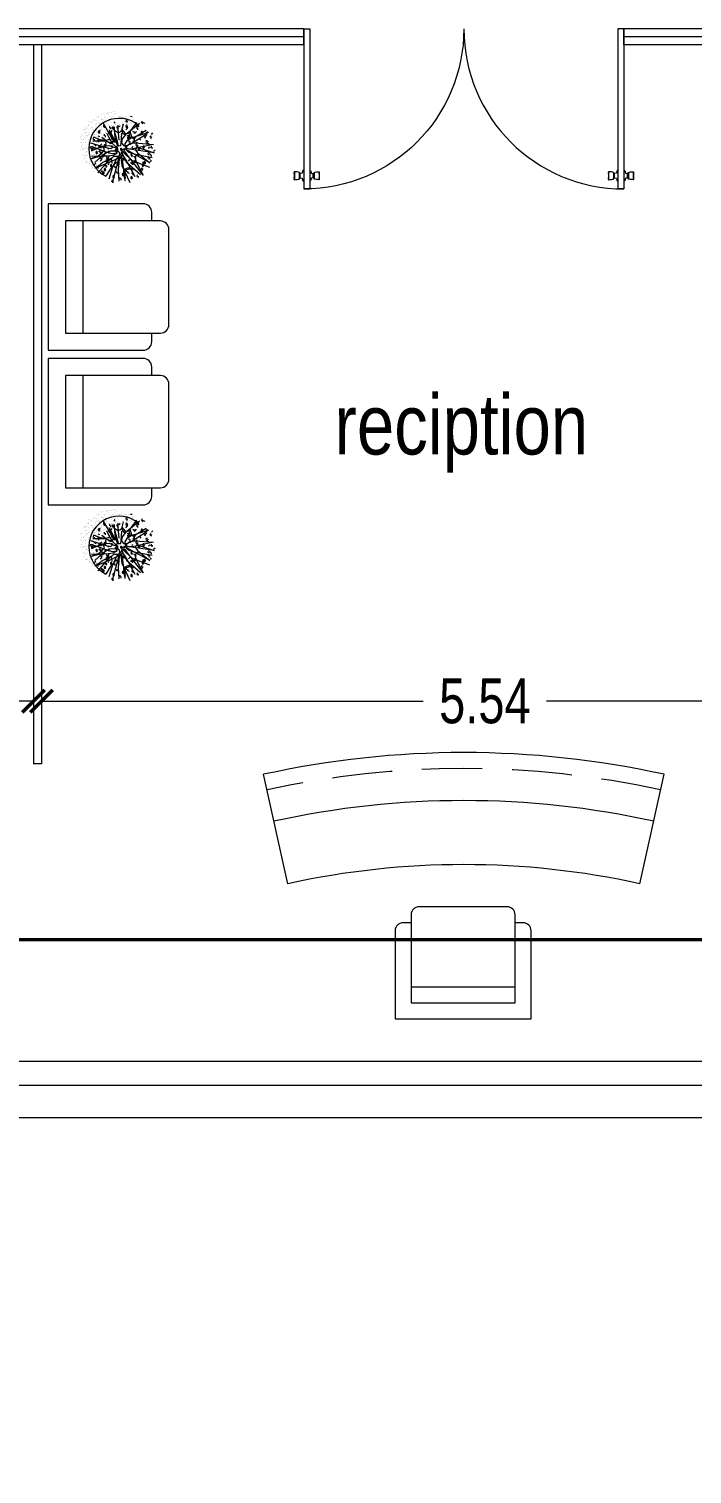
# Model space of a CAD drawing. Header units: millimetres. Extents: x -401 to 2889, y -234 to 146.
# Drawn here: x -65.51 to -61.37, y -25.44 to -16.41 of the extents above; entities that cross this region are included whole.
import ezdxf

# ---------------------------------------------------------------- set-up
doc = ezdxf.new("R2010")
doc.units = ezdxf.units.MM
doc.header["$LTSCALE"] = 3
doc.header["$MEASUREMENT"] = 0
for name, pattern in [('CENTER', [50.8, 31.75, -6.35, 6.35, -6.35]), ('CONTINU', [0]), ('HIDDEN2', [0.1875, 0.125, -0.0625])]:
    doc.linetypes.add(name, pattern=pattern)
doc.layers.get('0').update_dxf_attribs({"color": 3, "lineweight": 9})
for name, color, linetype, lineweight in [('DIM-IN', 1, 'Continuous', 0), ('Drw - Arch - brick (0.20)', 7, 'CONTINU', 20), ('Drw - Arch - Door (0.05)', 141, 'CONTINU', 5), ('Drw - Arch - Furniture (0.05)', 31, 'Continuous', 5), ('Drw - Arch - Window (0.05)', 4, 'CONTINU', 5), ('HATCH', 253, 'Continuous', 0), ('HIDDEN', 6, 'HIDDEN2', 13), ('text', 7, 'Continuous', 0)]:
    doc.layers.add(name, color=color, linetype=linetype, lineweight=lineweight)
doc.layers.add('SCHEMATIC', color=7, linetype='Continuous')
doc.styles.add('drwazah arabic', font='ARIALUNI.TTF', dxfattribs={"width": 0.75})
doc.styles.get("Standard").update_dxf_attribs({"font": 'simplex.shx', "width": 0.8})
doc.dimstyles.new('Arch A-D 1-200m', dxfattribs={"dimscale": 2, "dimtxt": 0.14, "dimasz": 0.07, "dimexe": 0, "dimexo": 0, "dimgap": 0.05, "dimtad": 0, "dimzin": 1, "dimdsep": 46, "dimtxsty": 'drwazah arabic', "dimblk": 'ARCHTICK', "dimcen": 0, "dimse1": 1, "dimse2": 1, "dimclrd": 9, "dimclre": 9, "dimclrt": 6, "dimaunit": 2, "dimazin": 0, "dimtfac": 1, "dimtmove": 0, "dimatfit": 0, "dimldrblk": 'ARCHTICK', "dimfxl": 0.18, "dimtolj": 1, "dimtzin": 0, "dimlwd": 9, "dimlwe": 9, "dimarcsym": 2})

# ---------------------------------------------------------------- blocks, each defined once
blk = doc.blocks.new('1 M')
at = {"layer": 'Drw - Arch - Door (0.05)'}
for p, q in [((-4544.4344, 1057.9703), (-4544.4339, 1057.9712)), ((-4544.4344, 1057.9703), (-4544.4344, 1057.9695)), ((-4544.4344, 1057.9692), (-4544.4344, 1057.9695)), ((-4544.4344, 1057.9685), (-4544.4344, 1057.9692)), ((-4544.4344, 1057.9685), (-4544.4344, 1057.9672)), ((-4544.4344, 1057.9672), (-4544.4344, 1057.9662)), ((-4544.4344, 1057.9635), (-4544.4344, 1057.9662)), ((-4544.4339, 1057.9712), (-4544.4331, 1057.9718)), ((-4544.4339, 1057.9229), (-4544.4339, 1057.9712)), ((-4544.4331, 1057.9718), (-4544.432, 1057.972)), ((-4544.4331, 1057.9222), (-4544.4331, 1057.9718)), ((-4544.432, 1057.972), (-4544.4241, 1057.9715)), ((-4544.4241, 1057.9715), (-4544.4162, 1057.9706)), ((-4544.4162, 1057.9706), (-4544.4084, 1057.9692)), ((-4544.4084, 1057.9692), (-4544.4027, 1057.9678)), ((-4544.4027, 1057.9678), (-4544.4021, 1057.9668)), ((-4544.4027, 1057.9263), (-4544.4027, 1057.9678)), ((-4544.4021, 1057.9668), (-4544.4007, 1057.9589)), ((-4544.4021, 1057.9273), (-4544.4021, 1057.9668)), ((-4544.3836, 1057.9647), (-4544.3799, 1057.9787)), ((-4544.3799, 1057.9787), (-4544.3797, 1057.9792)), ((-4544.3797, 1057.9792), (-4544.3793, 1057.9795)), ((-4544.3793, 1057.9795), (-4544.3789, 1057.9798)), ((-4544.3789, 1057.9798), (-4544.3784, 1057.9799)), ((-4544.3784, 1057.9799), (-4544.3749, 1057.9799)), ((-4544.3749, 1057.03), (-4544.3749, 1058.03)), ((-4544.3749, 1058.03), (-4544.3374, 1058.03)), ((-4544.3374, 1057.03), (-4544.3374, 1058.03)), ((-4544.3339, 1057.9799), (-4544.3374, 1057.9799)), ((-4544.3334, 1057.9798), (-4544.3339, 1057.9799)), ((-4544.333, 1057.9795), (-4544.3334, 1057.9798)), ((-4544.3326, 1057.9792), (-4544.333, 1057.9795)), ((-4544.3324, 1057.9787), (-4544.3326, 1057.9792)), ((-4544.3287, 1057.9647), (-4544.3324, 1057.9787)), ((-4544.3102, 1057.9668), (-4544.3116, 1057.9589)), ((-4544.3095, 1057.9678), (-4544.3102, 1057.9668)), ((-4544.3102, 1057.9273), (-4544.3102, 1057.9668)), ((-4544.3039, 1057.9692), (-4544.3095, 1057.9678)), ((-4544.3095, 1057.9263), (-4544.3095, 1057.9678)), ((-4544.2961, 1057.9706), (-4544.3039, 1057.9692)), ((-4544.2882, 1057.9715), (-4544.2961, 1057.9706)), ((-4544.2803, 1057.972), (-4544.2882, 1057.9715)), ((-4544.2792, 1057.9718), (-4544.2803, 1057.972)), ((-4544.2784, 1057.9712), (-4544.2792, 1057.9718)), ((-4544.2792, 1057.9222), (-4544.2792, 1057.9718)), ((-4544.2779, 1057.9703), (-4544.2784, 1057.9712)), ((-4544.2784, 1057.9229), (-4544.2784, 1057.9712)), ((-4544.2779, 1057.9703), (-4544.2779, 1057.9695)), ((-4544.2779, 1057.9692), (-4544.2779, 1057.9695)), ((-4544.2779, 1057.9685), (-4544.2779, 1057.9692)), ((-4544.2779, 1057.9685), (-4544.2779, 1057.9672)), ((-4544.2779, 1057.9672), (-4544.2779, 1057.9662)), ((-4544.2779, 1057.9635), (-4544.2779, 1057.9662)), ((-4544.4344, 1057.9627), (-4544.4344, 1057.9635)), ((-4544.4344, 1057.9627), (-4544.4344, 1057.9587)), ((-4544.4344, 1057.9587), (-4544.4344, 1057.9581)), ((-4544.4344, 1057.9531), (-4544.4344, 1057.9581)), ((-4544.4344, 1057.9528), (-4544.4344, 1057.9531)), ((-4544.4344, 1057.9413), (-4544.4344, 1057.9528)), ((-4544.4344, 1057.941), (-4544.4344, 1057.9413)), ((-4544.4344, 1057.936), (-4544.4344, 1057.941)), ((-4544.4344, 1057.936), (-4544.4344, 1057.9354)), ((-4544.4344, 1057.9354), (-4544.4344, 1057.9314)), ((-4544.4344, 1057.9306), (-4544.4344, 1057.9314)), ((-4544.4344, 1057.9278), (-4544.4344, 1057.9306)), ((-4544.4344, 1057.9269), (-4544.4344, 1057.9278)), ((-4544.4344, 1057.9256), (-4544.4344, 1057.9269)), ((-4544.4344, 1057.9249), (-4544.4344, 1057.9256)), ((-4544.4344, 1057.9246), (-4544.4344, 1057.9249)), ((-4544.4344, 1057.9246), (-4544.4344, 1057.9238)), ((-4544.4339, 1057.9229), (-4544.4344, 1057.9238)), ((-4544.4331, 1057.9222), (-4544.4339, 1057.9229)), ((-4544.432, 1057.922), (-4544.4331, 1057.9222)), ((-4544.4241, 1057.9226), (-4544.432, 1057.922)), ((-4544.4162, 1057.9235), (-4544.4241, 1057.9226)), ((-4544.4084, 1057.9249), (-4544.4162, 1057.9235)), ((-4544.4027, 1057.9263), (-4544.4084, 1057.9249)), ((-4544.4021, 1057.9273), (-4544.4027, 1057.9263)), ((-4544.4007, 1057.9352), (-4544.4021, 1057.9273)), ((-4544.4007, 1057.9589), (-4544.3999, 1057.958)), ((-4544.4007, 1057.9589), (-4544.4007, 1057.9352)), ((-4544.3999, 1057.9361), (-4544.4007, 1057.9352)), ((-4544.3999, 1057.958), (-4544.3968, 1057.958)), ((-4544.3999, 1057.958), (-4544.3999, 1057.9361)), ((-4544.3968, 1057.9361), (-4544.3999, 1057.9361)), ((-4544.3968, 1057.9604), (-4544.3961, 1057.9612)), ((-4544.3968, 1057.9604), (-4544.3968, 1057.958)), ((-4544.3968, 1057.958), (-4544.3968, 1057.9361)), ((-4544.3968, 1057.9361), (-4544.3968, 1057.9337)), ((-4544.3961, 1057.9329), (-4544.3968, 1057.9337)), ((-4544.3961, 1057.9612), (-4544.3861, 1057.9627)), ((-4544.3861, 1057.9314), (-4544.3961, 1057.9329)), ((-4544.3861, 1057.9627), (-4544.3852, 1057.963)), ((-4544.3852, 1057.9311), (-4544.3861, 1057.9314)), ((-4544.3852, 1057.963), (-4544.3844, 1057.9635)), ((-4544.3844, 1057.9306), (-4544.3852, 1057.9311)), ((-4544.3844, 1057.9635), (-4544.3839, 1057.9642)), ((-4544.3839, 1057.9299), (-4544.3844, 1057.9306)), ((-4544.3839, 1057.9642), (-4544.3836, 1057.9647)), ((-4544.3836, 1057.9294), (-4544.3839, 1057.9299)), ((-4544.3799, 1057.9154), (-4544.3836, 1057.9294)), ((-4544.3797, 1057.9149), (-4544.3799, 1057.9154)), ((-4544.3793, 1057.9146), (-4544.3797, 1057.9149)), ((-4544.3789, 1057.9143), (-4544.3793, 1057.9146)), ((-4544.3784, 1057.9142), (-4544.3789, 1057.9143)), ((-4544.3749, 1057.9142), (-4544.3784, 1057.9142)), ((-4544.3374, 1057.9142), (-4544.3339, 1057.9142)), ((-4544.3339, 1057.9142), (-4544.3334, 1057.9143)), ((-4544.3334, 1057.9143), (-4544.333, 1057.9146)), ((-4544.333, 1057.9146), (-4544.3326, 1057.9149)), ((-4544.3326, 1057.9149), (-4544.3324, 1057.9154)), ((-4544.3324, 1057.9154), (-4544.3287, 1057.9294)), ((-4544.3284, 1057.9642), (-4544.3287, 1057.9647)), ((-4544.3287, 1057.9294), (-4544.3284, 1057.9299)), ((-4544.3279, 1057.9635), (-4544.3284, 1057.9642)), ((-4544.3284, 1057.9299), (-4544.3279, 1057.9306)), ((-4544.3271, 1057.963), (-4544.3279, 1057.9635)), ((-4544.3279, 1057.9306), (-4544.3271, 1057.9311)), ((-4544.3262, 1057.9627), (-4544.3271, 1057.963)), ((-4544.3271, 1057.9311), (-4544.3262, 1057.9314)), ((-4544.3162, 1057.9612), (-4544.3262, 1057.9627)), ((-4544.3262, 1057.9314), (-4544.3162, 1057.9329)), ((-4544.3155, 1057.9604), (-4544.3162, 1057.9612)), ((-4544.3162, 1057.9329), (-4544.3155, 1057.9337)), ((-4544.3155, 1057.9604), (-4544.3155, 1057.958)), ((-4544.3124, 1057.958), (-4544.3155, 1057.958)), ((-4544.3155, 1057.958), (-4544.3155, 1057.9361)), ((-4544.3155, 1057.9361), (-4544.3124, 1057.9361)), ((-4544.3155, 1057.9361), (-4544.3155, 1057.9337)), ((-4544.3116, 1057.9589), (-4544.3124, 1057.958)), ((-4544.3124, 1057.958), (-4544.3124, 1057.9361)), ((-4544.3124, 1057.9361), (-4544.3116, 1057.9352)), ((-4544.3116, 1057.9589), (-4544.3116, 1057.9352)), ((-4544.3116, 1057.9352), (-4544.3102, 1057.9273)), ((-4544.3102, 1057.9273), (-4544.3095, 1057.9263)), ((-4544.3095, 1057.9263), (-4544.3039, 1057.9249)), ((-4544.3039, 1057.9249), (-4544.2961, 1057.9235)), ((-4544.2961, 1057.9235), (-4544.2882, 1057.9226)), ((-4544.2882, 1057.9226), (-4544.2803, 1057.922)), ((-4544.2803, 1057.922), (-4544.2792, 1057.9222)), ((-4544.2792, 1057.9222), (-4544.2784, 1057.9229)), ((-4544.2784, 1057.9229), (-4544.2779, 1057.9238)), ((-4544.2779, 1057.9627), (-4544.2779, 1057.9635)), ((-4544.2779, 1057.9627), (-4544.2779, 1057.9587)), ((-4544.2779, 1057.9587), (-4544.2779, 1057.9581)), ((-4544.2779, 1057.9531), (-4544.2779, 1057.9581)), ((-4544.2779, 1057.9528), (-4544.2779, 1057.9531)), ((-4544.2779, 1057.9413), (-4544.2779, 1057.9528)), ((-4544.2779, 1057.941), (-4544.2779, 1057.9413)), ((-4544.2779, 1057.936), (-4544.2779, 1057.941)), ((-4544.2779, 1057.936), (-4544.2779, 1057.9354)), ((-4544.2779, 1057.9354), (-4544.2779, 1057.9314)), ((-4544.2779, 1057.9306), (-4544.2779, 1057.9314)), ((-4544.2779, 1057.9278), (-4544.2779, 1057.9306)), ((-4544.2779, 1057.9269), (-4544.2779, 1057.9278)), ((-4544.2779, 1057.9256), (-4544.2779, 1057.9269)), ((-4544.2779, 1057.9249), (-4544.2779, 1057.9256)), ((-4544.2779, 1057.9246), (-4544.2779, 1057.9249)), ((-4544.2779, 1057.9246), (-4544.2779, 1057.9238)), ((-4544.3749, 1057.03), (-4544.3374, 1057.03))]:
    blk.add_line(p, q, dxfattribs=at)
blk.add_arc((-4544.3749, 1057.03), 1, 0, 90, dxfattribs=at)
blk = doc.blocks.new('SOFA1')
at = {"color": 0, "linetype": 'ByBlock'}
for p, q in [((-253.3633, 58.712), (-253.9133, 58.712)), ((-253.9633, 58.612), (-254.0133, 58.612)), ((-253.9633, 58.662), (-253.9633, 58.112)), ((-253.3133, 58.112), (-253.3133, 58.662)), ((-253.2633, 58.612), (-253.3133, 58.612)), ((-254.0633, 58.562), (-254.0633, 58.012)), ((-253.2133, 58.012), (-253.2133, 58.562)), ((-253.9633, 58.212), (-253.3133, 58.212)), ((-253.9633, 58.112), (-253.3133, 58.112)), ((-254.0633, 58.012), (-253.2133, 58.012))]:
    blk.add_line(p, q, dxfattribs=at)
for centre, start, end in [((-253.9133, 58.662), 90, 180), ((-253.3633, 58.662), 360, 90), ((-254.0133, 58.562), 90, 180), ((-253.2633, 58.562), 0, 90)]:
    blk.add_arc(centre, 0.05, start, end, dxfattribs=at)
blk = doc.blocks.new('A$C13B16592')
at = {"layer": 'SCHEMATIC', "color": 251, "lineweight": 0}
for p, q in [((0.431, 3.239), (0.431, 3.239)), ((0.447, 3.409), (0.447, 3.409)), ((0.521, 3.419), (0.521, 3.419)), ((0.545, 3.352), (0.545, 3.352)), ((0.604, 3.372), (0.604, 3.372)), ((0.606, 3.314), (0.606, 3.314)), ((0.638, 3.434), (0.638, 3.434)), ((0.708, 3.534), (0.708, 3.534)), ((0.721, 3.472), (0.721, 3.472)), ((0.797, 3.52), (0.797, 3.52)), ((0.806, 3.244), (0.806, 3.244)), ((0.833, 3.459), (0.833, 3.459)), ((0.864, 3.342), (0.864, 3.342)), ((0.876, 3.712), (0.876, 3.712)), ((0.891, 3.318), (0.891, 3.318)), ((0.907, 3.469), (0.907, 3.469)), ((0.936, 3.673), (0.936, 3.673)), ((0.982, 3.662), (0.982, 3.662)), ((0.991, 3.386), (0.991, 3.386)), ((0.992, 3.353), (0.992, 3.353)), ((1.001, 3.737), (1.001, 3.737)), ((1.024, 3.485), (1.024, 3.485)), ((1.028, 3.712), (1.028, 3.712)), ((1.052, 3.315), (1.052, 3.315)), ((1.152, 3.598), (1.152, 3.598)), ((1.154, 3.535), (1.154, 3.535)), ((1.155, 3.794), (1.155, 3.794)), ((1.161, 3.874), (1.161, 3.874)), ((1.164, 3.518), (1.164, 3.518)), ((1.218, 3.51), (1.218, 3.51)), ((1.277, 3.889), (1.277, 3.889)), ((1.293, 3.52), (1.293, 3.52)), ((1.295, 3.468), (1.295, 3.468)), ((1.321, 3.443), (1.321, 3.443)), ((1.322, 3.713), (1.322, 3.713)), ((1.357, 3.667), (1.357, 3.667)), ((1.382, 3.674), (1.382, 3.674)), ((1.409, 3.535), (1.409, 3.535)), ((1.432, 3.862), (1.432, 3.862)), ((1.458, 3.838), (1.458, 3.838)), ((1.472, 3.915), (1.472, 3.915)), ((1.484, 3.894), (1.484, 3.894)), ((1.542, 3.808), (1.542, 3.808)), ((1.546, 3.925), (1.546, 3.925)), ((1.551, 3.532), (1.551, 3.532)), ((1.583, 3.724), (1.583, 3.724)), ((1.6, 3.536), (1.6, 3.536)), ((1.604, 3.561), (1.604, 3.561)), ((1.663, 3.94), (1.663, 3.94)), ((1.679, 3.571), (1.679, 3.571)), ((1.714, 3.941), (1.714, 3.941)), ((1.723, 3.665), (1.723, 3.665)), ((1.726, 3.593), (1.726, 3.593)), ((1.752, 3.569), (1.752, 3.569)), ((1.768, 3.714), (1.768, 3.714)), ((1.795, 3.586), (1.795, 3.586)), ((1.829, 3.675), (1.829, 3.675)), ((1.858, 3.965), (1.858, 3.965)), ((1.889, 3.964), (1.889, 3.964)), ((1.917, 3.813), (1.917, 3.813)), ((1.931, 3.895), (1.931, 3.895)), ((1.99, 3.612), (1.99, 3.612)), ((2.014, 3.85), (2.014, 3.85)), ((2.064, 3.622), (2.064, 3.622)), ((2.11, 3.679), (2.11, 3.679)), ((2.156, 3.719), (2.156, 3.719)), ((2.181, 3.637), (2.181, 3.637)), ((2.183, 3.695), (2.183, 3.695)), ((2.215, 3.714), (2.215, 3.714)), ((2.275, 3.676), (2.275, 3.676)), ((2.283, 3.811), (2.283, 3.811)), ((2.375, 3.663), (2.375, 3.663)), ((2.45, 3.672), (2.45, 3.672)), ((2.486, 3.684), (2.486, 3.684)), ((2.567, 3.688), (2.567, 3.688)), ((2.661, 3.715), (2.661, 3.715)), ((2.679, 3.549), (2.679, 3.549)), ((2.721, 3.677), (2.721, 3.677)), ((2.881, 3.576), (2.881, 3.576)), ((2.907, 3.552), (2.907, 3.552)), ((2.939, 3.538), (2.939, 3.538)), ((3.032, 3.437), (3.032, 3.437)), ((3.084, 3.385), (3.084, 3.385)), ((0.014, 2.61), (0.014, 2.61)), ((0.017, 2.557), (0.017, 2.557)), ((0.062, 2.673), (0.062, 2.673)), ((0.131, 2.625), (0.131, 2.625)), ((0.154, 2.952), (0.154, 2.952)), ((0.159, 2.426), (0.159, 2.426)), ((0.162, 2.456), (0.162, 2.456)), ((0.193, 3.004), (0.193, 3.004)), ((0.215, 2.993), (0.215, 2.993)), ((0.246, 3.097), (0.246, 3.097)), ((0.255, 2.821), (0.255, 2.821)), ((0.264, 2.545), (0.264, 2.545)), ((0.268, 3.014), (0.268, 3.014)), ((0.275, 2.954), (0.275, 2.954)), ((0.296, 2.821), (0.296, 2.821)), ((0.323, 2.797), (0.323, 2.797)), ((0.325, 2.651), (0.325, 2.651)), ((0.331, 2.634), (0.331, 2.634)), ((0.377, 3.174), (0.377, 3.174)), ((0.384, 3.029), (0.384, 3.029)), ((0.391, 2.595), (0.391, 2.595)), ((0.4, 2.661), (0.4, 2.661)), ((0.433, 3.216), (0.433, 3.216)), ((0.44, 2.963), (0.44, 2.963)), ((0.447, 2.683), (0.447, 2.683)), ((0.449, 2.687), (0.449, 2.687)), ((0.46, 3.192), (0.46, 3.192)), ((0.493, 2.816), (0.493, 2.816)), ((0.516, 2.676), (0.516, 2.676)), ((0.579, 3.055), (0.579, 3.055)), ((0.584, 3.078), (0.584, 3.078)), ((0.613, 3.096), (0.613, 3.096)), ((0.622, 2.82), (0.622, 2.82)), ((0.654, 3.065), (0.654, 3.065)), ((0.661, 2.993), (0.661, 2.993)), ((0.721, 2.955), (0.721, 2.955)), ((0.727, 2.947), (0.727, 2.947)), ((0.753, 2.923), (0.753, 2.923)), ((0.77, 3.08), (0.77, 3.08)), ((0.815, 2.968), (0.815, 2.968)), ((0.823, 3.175), (0.823, 3.175)), ((1.015, 3.203), (1.015, 3.203)), ((0, 2.274), (0, 2.274)), ((0.009, 1.867), (0.009, 1.867)), ((0.022, 2.031), (0.022, 2.031)), ((0.049, 2.007), (0.049, 2.007)), ((0.06, 2.236), (0.06, 2.236)), ((0.071, 2.397), (0.071, 2.397)), ((0.072, 2.246), (0.072, 2.246)), ((0.08, 2.121), (0.08, 2.121)), ((0.089, 1.845), (0.089, 1.845)), ((0.116, 1.915), (0.116, 1.915)), ((0.146, 2.256), (0.146, 2.256)), ((0.173, 1.893), (0.173, 1.893)), ((0.176, 1.877), (0.176, 1.877)), ((0.186, 2.402), (0.186, 2.402)), ((0.204, 1.893), (0.204, 1.893)), ((0.263, 2.271), (0.263, 2.271)), ((0.273, 2.269), (0.273, 2.269)), ((0.278, 2.097), (0.278, 2.097)), ((0.278, 1.902), (0.278, 1.902)), ((0.282, 1.993), (0.282, 1.993)), ((0.291, 1.717), (0.291, 1.717)), ((0.31, 2.288), (0.31, 2.288)), ((0.316, 1.762), (0.316, 1.762)), ((0.342, 1.738), (0.342, 1.738)), ((0.394, 1.738), (0.394, 1.738)), ((0.395, 1.918), (0.395, 1.918)), ((0.446, 2.275), (0.446, 2.275)), ((0.453, 2.157), (0.453, 2.157)), ((0.457, 2.297), (0.457, 2.297)), ((0.458, 2.411), (0.458, 2.411)), ((0.467, 2.135), (0.467, 2.135)), ((0.467, 1.624), (0.467, 1.624)), ((0.098, 1.569), (0.098, 1.569)), ((0.141, 1.513), (0.141, 1.513)), ((0.179, 1.367), (0.179, 1.367)), ((0.205, 1.343), (0.205, 1.343)), ((0.231, 1.557), (0.231, 1.557)), ((0.273, 1.16), (0.273, 1.16)), ((0.292, 1.518), (0.292, 1.518)), ((0.3, 1.441), (0.3, 1.441)), ((0.309, 1.165), (0.309, 1.165)), ((0.33, 1.229), (0.33, 1.229)), ((0.336, 1.539), (0.336, 1.539)), ((0.347, 1.198), (0.347, 1.198)), ((0.408, 1.159), (0.408, 1.159)), ((0.411, 1.549), (0.411, 1.549)), ((0.468, 1.185), (0.468, 1.185)), ((0.473, 1.098), (0.473, 1.098)), ((0.494, 1.306), (0.494, 1.306)), ((0.499, 1.074), (0.499, 1.074)), ((0.503, 1.03), (0.503, 1.03)), ((0.509, 1.379), (0.509, 1.379)), ((0.543, 1.195), (0.543, 1.195)), ((0.6, 0.832), (0.6, 0.832)), ((0.624, 0.96), (0.624, 0.96)), ((0.625, 1.021), (0.625, 1.021)), ((0.675, 0.842), (0.675, 0.842)), ((0.685, 0.887), (0.685, 0.887)), ((0.766, 0.829), (0.766, 0.829)), ((0.791, 0.857), (0.791, 0.857)), ((0.741, 0.662), (0.741, 0.662)), ((0.793, 0.805), (0.793, 0.805)), ((0.887, 0.759), (0.887, 0.759)), ((0.917, 0.691), (0.917, 0.691)), ((1.06, 0.56), (1.06, 0.56)), ((1.086, 0.536), (1.086, 0.536)), ((1.118, 0.529), (1.118, 0.529))]:
    blk.add_line(p, q, dxfattribs=at)
at = {"layer": 'SCHEMATIC', "color": 76, "lineweight": 0}
for p, q in [((1.173, 3.242), (1.173, 3.242)), ((1.257, 3.329), (1.754, 2.461)), ((1.366, 3.39), (1.366, 3.39)), ((1.438, 3.354), (1.438, 3.354)), ((1.446, 3.329), (1.446, 3.329)), ((1.498, 3.315), (1.498, 3.315)), ((1.56, 3.256), (1.56, 3.256)), ((1.732, 3.389), (1.732, 3.389)), ((1.877, 3.455), (1.877, 3.455)), ((1.878, 3.329), (1.919, 3.412)), ((1.884, 3.355), (1.884, 3.355)), ((1.926, 3.537), (1.926, 3.537)), ((1.927, 3.233), (1.927, 3.233)), ((1.935, 3.261), (1.935, 3.261)), ((1.944, 3.316), (1.944, 3.316)), ((2.019, 3.324), (2.019, 3.324)), ((2.046, 3.536), (2.046, 3.536)), ((2.046, 3.3), (2.046, 3.3)), ((2.119, 3.403), (2.119, 3.403)), ((2.122, 3.258), (2.122, 3.258)), ((2.196, 3.268), (2.196, 3.268)), ((2.292, 3.535), (2.292, 3.535)), ((2.307, 3.581), (2.307, 3.581)), ((2.313, 3.283), (2.313, 3.283)), ((2.33, 3.356), (2.33, 3.356)), ((2.391, 3.317), (2.391, 3.317)), ((2.45, 3.45), (2.45, 3.45)), ((2.477, 3.426), (2.477, 3.426)), ((2.493, 3.537), (2.493, 3.537)), ((2.495, 3.407), (2.495, 3.407)), ((2.508, 3.309), (2.508, 3.309)), ((2.582, 3.319), (2.582, 3.319)), ((2.601, 3.312), (2.601, 3.312)), ((2.699, 3.334), (2.699, 3.334)), ((2.777, 3.356), (2.777, 3.356)), ((2.837, 3.318), (2.837, 3.318)), ((2.861, 3.406), (2.861, 3.406)), ((2.893, 3.36), (2.893, 3.36)), ((2.968, 3.37), (2.968, 3.37)), ((3.063, 3.278), (3.063, 3.278)), ((3.49, 3.37), (3.573, 3.329)), ((0.59, 2.552), (0.59, 2.552)), ((0.608, 2.457), (0.608, 2.457)), ((0.616, 2.528), (0.616, 2.528)), ((0.631, 2.543), (0.631, 2.543)), ((0.711, 2.701), (0.711, 2.701)), ((0.72, 2.502), (0.761, 2.585)), ((0.761, 2.543), (1.092, 2.419)), ((0.777, 2.635), (0.777, 2.635)), ((0.786, 2.711), (0.786, 2.711)), ((0.824, 2.692), (0.824, 2.692)), ((0.837, 2.596), (0.837, 2.596)), ((0.878, 2.808), (0.878, 2.808)), ((0.902, 2.727), (0.902, 2.727)), ((0.939, 2.816), (0.939, 2.816)), ((0.965, 3.106), (0.965, 3.106)), ((0.968, 2.626), (1.051, 2.585)), ((1, 3.11), (1, 3.11)), ((1.009, 2.833), (1.009, 2.833)), ((1.018, 2.557), (1.018, 2.557)), ((1.021, 2.678), (1.021, 2.678)), ((1.039, 3.116), (1.039, 3.116)), ((1.047, 2.654), (1.047, 2.654)), ((1.051, 2.874), (1.092, 2.957)), ((1.055, 2.458), (1.055, 2.458)), ((1.092, 2.419), (1.34, 2.378)), ((1.097, 2.752), (1.097, 2.752)), ((1.107, 2.994), (1.107, 2.994)), ((1.156, 3.131), (1.156, 3.131)), ((1.158, 3.073), (1.158, 3.073)), ((1.168, 2.956), (1.168, 2.956)), ((1.171, 2.762), (1.171, 2.762)), ((1.172, 2.539), (1.172, 2.539)), ((1.257, 2.336), (1.175, 2.419)), ((1.182, 2.966), (1.182, 2.966)), ((1.184, 3.048), (1.184, 3.048)), ((1.191, 2.69), (1.191, 2.69)), ((1.223, 2.635), (1.223, 2.635)), ((1.288, 2.777), (1.288, 2.777)), ((1.309, 2.934), (1.309, 2.934)), ((1.34, 2.378), (1.588, 2.419)), ((1.35, 3.157), (1.35, 3.157)), ((1.375, 3.114), (1.375, 3.114)), ((1.384, 2.838), (1.384, 2.838)), ((1.385, 2.817), (1.385, 2.817)), ((1.425, 3.166), (1.425, 3.166)), ((1.541, 3.182), (1.541, 3.182)), ((1.554, 2.995), (1.554, 2.995)), ((1.569, 2.98), (1.569, 2.98)), ((1.588, 2.419), (1.63, 2.543)), ((1.589, 3.198), (1.589, 3.198)), ((1.615, 3.174), (1.615, 3.174)), ((1.712, 2.833), (1.754, 2.915)), ((1.716, 3.177), (1.716, 3.177)), ((1.736, 3.207), (1.736, 3.207)), ((1.741, 3.113), (1.741, 3.113)), ((1.754, 2.461), (1.878, 2.295)), ((1.811, 3.217), (1.811, 3.217)), ((2.071, 3.213), (2.084, 2.998)), ((2.084, 2.998), (2.126, 2.378)), ((2.167, 3.122), (2.208, 3.205)), ((2.539, 2.957), (2.581, 3.039)), ((2.746, 2.874), (2.829, 2.585)), ((2.829, 2.585), (2.911, 2.543)), ((2.911, 2.543), (3.035, 2.543)), ((3.035, 2.543), (2.994, 2.419)), ((2.994, 2.419), (2.994, 2.295)), ((3.656, 2.915), (3.035, 2.543)), ((3.035, 2.791), (3.118, 2.874)), ((3.16, 3.122), (3.242, 3.205)), ((3.284, 2.461), (3.366, 2.378)), ((3.573, 2.502), (3.614, 2.585)), ((3.697, 2.626), (3.614, 2.709)), ((3.656, 2.791), (3.738, 2.874)), ((3.945, 2.709), (4.028, 2.791)), ((0.476, 1.859), (0.476, 1.859)), ((0.479, 2.133), (0.479, 2.133)), ((0.507, 2.237), (0.507, 2.237)), ((0.532, 2.307), (0.532, 2.307)), ((0.562, 1.916), (0.562, 1.916)), ((1.181, 2.032), (0.581, 1.78)), ((0.59, 1.943), (0.59, 1.943)), ((0.596, 2.047), (1.464, 1.716)), ((0.604, 2.019), (0.604, 2.019)), ((0.628, 1.935), (0.975, 1.948)), ((0.64, 2.267), (0.64, 2.267)), ((0.649, 2.322), (0.649, 2.322)), ((0.649, 1.991), (0.649, 1.991)), ((0.658, 1.715), (0.658, 1.715)), ((0.664, 1.953), (0.664, 1.953)), ((1.34, 2.336), (0.679, 2.336)), ((0.724, 2.098), (0.724, 2.098)), ((0.747, 1.888), (0.747, 1.888)), ((0.773, 1.864), (0.773, 1.864)), ((0.781, 1.969), (0.781, 1.969)), ((0.833, 2.416), (0.833, 2.416)), ((0.84, 1.739), (0.84, 1.739)), ((0.842, 2.139), (0.842, 2.139)), ((0.843, 2.348), (0.843, 2.348)), ((0.851, 1.863), (0.851, 1.863)), ((0.884, 2.283), (0.884, 2.283)), ((0.892, 2.276), (0.892, 2.276)), ((0.898, 1.75), (0.898, 1.75)), ((0.91, 2.259), (0.91, 2.259)), ((0.918, 2.358), (0.918, 2.358)), ((0.953, 2.237), (0.953, 2.237)), ((0.971, 1.519), (1.176, 1.657)), ((0.975, 1.948), (1.215, 2.005)), ((1.009, 1.716), (1.092, 1.799)), ((1.027, 2.281), (1.027, 2.281)), ((1.034, 2.373), (1.034, 2.373)), ((1.156, 1.936), (1.05, 1.98)), ((1.092, 2.088), (1.175, 2.171)), ((1.176, 1.657), (1.325, 1.854)), ((1.602, 2.076), (1.181, 2.032)), ((1.215, 2.005), (1.424, 2.137)), ((1.754, 2.212), (1.34, 2.336)), ((1.34, 1.551), (1.382, 1.716)), ((1.424, 2.137), (1.415, 2.265)), ((1.464, 1.716), (1.754, 1.634)), ((1.485, 1.953), (1.685, 1.919)), ((1.508, 2.301), (1.683, 2.198)), ((1.547, 1.882), (1.588, 1.964)), ((1.868, 1.967), (1.602, 2.076)), ((1.685, 1.919), (1.774, 2.002)), ((1.774, 2.002), (1.748, 2.089)), ((1.96, 2.006), (1.754, 2.212)), ((1.754, 1.634), (2.002, 1.675)), ((1.796, 2.245), (1.802, 2.336)), ((2.012, 1.94), (1.868, 1.967)), ((1.878, 2.295), (2.002, 2.295)), ((2.084, 1.923), (1.96, 2.006)), ((2.002, 2.295), (2.043, 2.378)), ((2.002, 1.675), (2.084, 1.799)), ((2.084, 1.799), (2.084, 1.923)), ((2.333, 1.716), (2.25, 1.634)), ((2.25, 1.634), (2.25, 1.427)), ((2.498, 1.716), (2.333, 1.716)), ((2.622, 1.551), (2.498, 1.716)), ((2.581, 2.047), (2.539, 1.964)), ((2.539, 1.964), (2.539, 1.84)), ((2.539, 1.84), (2.663, 1.716)), ((2.746, 2.171), (2.581, 2.047)), ((2.663, 1.716), (2.87, 1.634)), ((3.035, 2.212), (2.746, 2.171)), ((2.87, 1.964), (2.911, 2.047)), ((2.87, 1.634), (3.986, 1.427)), ((2.994, 2.295), (2.911, 2.336)), ((2.994, 2.295), (3.035, 2.254)), ((4.069, 2.13), (3.035, 2.212)), ((3.16, 2.047), (3.201, 2.13)), ((3.738, 1.634), (3.821, 1.551)), ((3.78, 1.923), (3.862, 2.006)), ((3.862, 1.634), (3.78, 1.675)), ((3.897, 1.54), (3.903, 1.631)), ((4.069, 1.758), (4.152, 1.84)), ((0.485, 1.582), (0.485, 1.582)), ((0.527, 1.564), (0.527, 1.564)), ((1.051, 1.468), (0.596, 1.344)), ((0.61, 1.493), (0.61, 1.493)), ((0.616, 1.487), (1.529, 1.517)), ((0.636, 1.469), (0.636, 1.469)), ((0.637, 1.344), (0.679, 1.427)), ((0.659, 1.211), (0.659, 1.211)), ((0.667, 1.439), (0.667, 1.439)), ((0.676, 1.163), (0.676, 1.163)), ((0.678, 1.557), (0.678, 1.557)), ((0.722, 1.59), (0.722, 1.59)), ((0.738, 1.519), (0.738, 1.519)), ((0.761, 1.355), (0.761, 1.355)), ((0.761, 1.013), (0.844, 1.096)), ((0.793, 1.199), (0.793, 1.199)), ((0.796, 1.6), (0.796, 1.6)), ((1.274, 1.585), (0.802, 1.139)), ((0.854, 1.236), (0.854, 1.236)), ((0.854, 1.16), (0.854, 1.16)), ((0.86, 1.587), (0.86, 1.587)), ((0.869, 1.311), (0.869, 1.311)), ((0.878, 1.035), (0.878, 1.035)), ((1.248, 1.135), (0.883, 0.85)), ((0.903, 1.224), (0.903, 1.224)), ((0.909, 0.84), (0.909, 0.84)), ((0.928, 1.246), (0.928, 1.246)), ((0.93, 1.2), (0.93, 1.2)), ((0.938, 0.876), (1.781, 1.226)), ((1.382, 1.055), (0.968, 0.559)), ((0.986, 0.883), (0.986, 0.883)), ((1.588, 1.51), (1.051, 1.468)), ((1.092, 1.22), (1.175, 1.303)), ((1.719, 1.377), (1.248, 1.135)), ((1.257, 1.551), (1.34, 1.51)), ((1.836, 1.468), (1.382, 1.055)), ((1.479, 1.32), (1.454, 1.485)), ((1.506, 1.22), (1.588, 1.51)), ((1.547, 1.013), (1.588, 1.096)), ((1.755, 0.822), (1.569, 0.215)), ((1.754, 1.083), (1.719, 1.377)), ((1.795, 0.104), (2.084, 1.137)), ((2.002, 1.468), (1.836, 1.468)), ((2.084, 1.468), (2.002, 1.468)), ((2.126, 1.385), (2.084, 1.468)), ((2.084, 1.137), (2.126, 1.385)), ((2.084, 1.385), (2.167, 1.344)), ((2.25, 1.427), (2.291, 0.972)), ((2.291, 0.972), (2.746, 0.021)), ((3.49, 0.434), (2.622, 1.551)), ((2.663, 1.22), (2.746, 1.303)), ((2.787, 1.137), (2.87, 1.055)), ((3.201, 1.551), (3.035, 1.468)), ((3.035, 1.468), (3.035, 1.385)), ((3.035, 1.385), (3.077, 1.22)), ((3.077, 1.22), (3.49, 0.434)), ((3.467, 1.096), (3.51, 1.202)), ((3.517, 1.032), (3.561, 1.138)), ((3.725, 1.424), (3.832, 1.381)), ((3.776, 1.36), (3.882, 1.317)), ((3.904, 1.179), (3.945, 1.261)), ((3.947, 1.476), (3.954, 1.567)), ((0.97, 0.801), (0.97, 0.801)), ((1.081, 0.625), (1.081, 0.625)), ((1.193, 0.539), (1.193, 0.539)), ((1.263, 0.481), (1.263, 0.481)), ((1.653, 0.77), (1.412, 0.375)), ((3.44, 0.691), (3.483, 0.797))]:
    blk.add_line(p, q, dxfattribs=at)
at = {"layer": 'SCHEMATIC', "color": 40, "lineweight": 0}
for p, q in [((1.291, 3.135), (1.297, 3.225)), ((1.365, 3.433), (1.375, 3.413)), ((1.868, 3.6), (1.868, 3.577)), ((2.376, 3.283), (2.275, 2.919)), ((2.466, 3.604), (2.458, 3.573)), ((3.292, 3.322), (2.498, 2.683)), ((2.531, 3.434), (2.574, 3.541)), ((2.581, 3.37), (2.625, 3.476)), ((3.109, 3.371), (2.689, 2.799)), ((3.206, 3.189), (3.1, 3.232)), ((3.4, 3.358), (3.443, 3.464)), ((3.45, 3.294), (3.493, 3.4)), ((0.714, 2.409), (0.72, 2.499)), ((0.765, 2.345), (0.771, 2.435)), ((1.19, 2.545), (1.508, 2.301)), ((1.27, 3.176), (1.27, 3.176)), ((1.329, 2.622), (1.335, 2.713)), ((1.341, 3.071), (1.347, 3.161)), ((1.38, 2.558), (1.386, 2.649)), ((1.438, 2.799), (1.628, 2.42)), ((1.596, 2.968), (1.654, 2.849)), ((1.604, 2.914), (1.877, 2.367)), ((1.632, 3.057), (1.638, 3.148)), ((1.654, 2.849), (1.927, 2.303)), ((1.682, 2.993), (1.688, 3.084)), ((1.845, 2.96), (2.099, 2.809)), ((1.864, 3.129), (1.863, 2.981)), ((1.863, 2.981), (1.908, 2.559)), ((1.908, 2.559), (1.949, 2.356)), ((2.083, 2.235), (1.925, 2.757)), ((2.032, 3.049), (2.038, 3.14)), ((2.082, 2.985), (2.088, 3.075)), ((2.099, 2.809), (2.186, 2.836)), ((2.186, 2.836), (2.275, 2.919)), ((2.268, 2.226), (2.304, 2.77)), ((2.275, 2.919), (2.329, 2.803)), ((2.319, 2.458), (2.285, 2.258)), ((2.301, 2.988), (2.486, 2.757)), ((2.498, 2.683), (2.319, 2.458)), ((2.329, 2.803), (2.413, 2.714)), ((2.413, 2.714), (2.47, 2.713)), ((2.486, 2.757), (2.576, 2.751)), ((2.544, 3.087), (2.587, 3.194)), ((2.814, 2.499), (2.568, 2.351)), ((2.576, 2.751), (2.689, 2.799)), ((2.594, 3.023), (2.638, 3.13)), ((2.695, 2.622), (2.604, 2.628)), ((2.745, 2.558), (2.655, 2.564)), ((2.689, 2.799), (2.698, 2.67)), ((2.698, 2.67), (2.745, 2.558)), ((2.745, 2.558), (2.798, 2.536)), ((2.771, 2.158), (3.707, 2.764)), ((3.782, 2.816), (2.814, 2.499)), ((2.894, 2.882), (3.001, 2.838)), ((2.939, 2.46), (2.945, 2.551)), ((2.945, 2.818), (3.051, 2.774)), ((2.989, 2.396), (2.995, 2.487)), ((3.141, 3.029), (3.147, 3.12)), ((3.257, 3.125), (3.15, 3.168)), ((3.191, 2.965), (3.197, 3.056)), ((3.548, 2.583), (3.592, 2.69)), ((3.598, 2.519), (3.642, 2.626)), ((3.873, 2.543), (3.917, 2.65)), ((3.924, 2.479), (3.967, 2.586)), ((0.545, 2.238), (1.485, 1.953)), ((0.556, 1.946), (0.562, 2.037)), ((0.622, 1.878), (0.622, 1.878)), ((0.741, 2.414), (0.741, 2.414)), ((0.784, 2.088), (0.875, 2.082)), ((1.106, 2), (0.999, 2.044)), ((1.325, 1.854), (1.271, 1.971)), ((1.653, 1.776), (1.274, 1.585)), ((1.541, 1.698), (1.547, 1.789)), ((1.94, 1.768), (1.653, 1.776)), ((1.991, 2.037), (2.108, 2.091)), ((2.059, 1.827), (2.012, 1.94)), ((2.043, 2.132), (2.112, 2.072)), ((2.108, 2.091), (2.083, 2.235)), ((2.112, 2.072), (2.24, 2.082)), ((2.24, 2.082), (2.268, 2.226)), ((2.285, 2.258), (2.311, 2.171)), ((2.311, 2.171), (2.395, 2.083)), ((2.465, 1.909), (2.315, 1.846)), ((2.395, 2.083), (2.567, 2.078)), ((2.519, 1.924), (2.401, 1.812)), ((2.465, 2.176), (2.459, 2.086)), ((2.459, 2.086), (2.506, 1.973)), ((2.568, 2.351), (2.465, 2.176)), ((2.64, 1.807), (2.465, 1.909)), ((2.506, 1.973), (2.665, 1.908)), ((2.719, 1.89), (2.519, 1.924)), ((2.567, 2.078), (2.771, 2.158)), ((2.665, 1.908), (2.884, 1.911)), ((2.708, 2.275), (2.714, 2.366)), ((2.759, 2.211), (2.765, 2.302)), ((2.884, 1.911), (3.974, 2.148)), ((3.165, 2.026), (3.046, 1.889)), ((3.046, 1.889), (3.078, 1.814)), ((3.132, 2.28), (3.07, 2.11)), ((3.07, 2.11), (3.126, 2.051)), ((3.126, 2.051), (3.267, 1.961)), ((3.267, 1.961), (4.092, 1.679)), ((3.62, 2.305), (3.727, 2.262)), ((3.733, 2.353), (3.642, 2.359)), ((3.671, 2.241), (3.777, 2.198)), ((3.783, 2.288), (3.693, 2.294)), ((3.943, 1.956), (3.949, 2.047)), ((3.993, 1.892), (4, 1.983))]:
    blk.add_line(p, q, dxfattribs=at)
at = {"layer": 'SCHEMATIC', "color": 96, "lineweight": 0}
blk.add_line((2.787, 3.721), (2.877, 3.714), dxfattribs=at)
at = {"layer": 'SCHEMATIC', "color": 44, "lineweight": 0}
for p, q in [((1.628, 2.42), (1.738, 2.245)), ((0.606, 1.882), (0.612, 1.972)), ((0.734, 2.153), (0.824, 2.146)), ((1.05, 1.713), (1.094, 1.819)), ((1.1, 1.648), (1.144, 1.755)), ((1.591, 1.634), (1.597, 1.724)), ((1.683, 2.198), (1.796, 2.245)), ((1.738, 2.245), (1.906, 2.068)), ((1.906, 2.068), (1.991, 2.037)), ((1.949, 2.356), (2.043, 2.132)), ((0.651, 1.384), (0.971, 1.519)), ((0.921, 0.866), (0.927, 0.956)), ((0.971, 0.801), (0.977, 0.892)), ((1.116, 1.344), (1.16, 1.45)), ((1.167, 1.28), (1.21, 1.386)), ((1.38, 0.926), (1.423, 1.032)), ((1.388, 1.194), (1.478, 1.187)), ((1.404, 1.288), (1.495, 1.282)), ((1.43, 0.862), (1.474, 0.968)), ((1.454, 1.224), (1.545, 1.218)), ((1.529, 1.256), (1.504, 1.421)), ((1.159, 0.613), (1.202, 0.719)), ((1.209, 0.549), (1.253, 0.655)), ((1.741, 0.064), (1.784, 0.171))]:
    blk.add_line(p, q, dxfattribs=at)
at = {"layer": 'SCHEMATIC', "color": 71, "lineweight": 0}
for p, q in [((1.822, 1.552), (2.031, 1.683)), ((2.084, 1.793), (1.94, 1.768)), ((2.031, 1.683), (2.059, 1.827)), ((2.168, 1.704), (2.084, 1.793)), ((2.193, 1.56), (2.168, 1.704)), ((2.315, 1.846), (2.272, 1.74)), ((2.272, 1.74), (2.35, 1.553)), ((2.401, 1.812), (2.398, 1.698)), ((2.398, 1.698), (2.537, 1.55)), ((3.851, 1.125), (2.64, 1.807)), ((4.092, 1.679), (2.719, 1.89)), ((2.803, 1.523), (2.847, 1.629)), ((3.078, 1.814), (3.178, 1.68)), ((3.178, 1.68), (3.851, 1.125)), ((1.529, 1.517), (1.822, 1.552)), ((2.009, 1.162), (1.653, 0.77)), ((2.01, 1.369), (1.755, 0.822)), ((1.781, 1.226), (2.043, 1.363)), ((1.87, 0.911), (1.876, 1.002)), ((1.921, 0.847), (1.927, 0.938)), ((2.145, 0.9), (2.009, 1.162)), ((2.16, 1.432), (2.01, 1.369)), ((2.043, 1.363), (2.193, 1.56)), ((2.144, 1.343), (2.099, 0.741)), ((2.262, 1.454), (2.144, 1.343)), ((2.235, 1.463), (2.16, 1.432)), ((2.216, 1.453), (2.307, 1.446)), ((2.304, 1.404), (2.235, 1.463)), ((2.321, 1.51), (2.262, 1.454)), ((2.267, 1.388), (2.357, 1.382)), ((2.361, 1.164), (2.304, 1.404)), ((2.407, 1.479), (2.321, 1.51)), ((2.35, 1.553), (2.56, 1.156)), ((2.491, 0.117), (2.361, 1.164)), ((2.545, 1.274), (2.407, 1.479)), ((2.611, 0.825), (2.461, 0.762)), ((2.537, 1.55), (2.874, 1.253)), ((3.036, 0.341), (2.545, 1.274)), ((2.56, 1.156), (3.334, 0.467)), ((2.739, 0.835), (2.611, 0.825)), ((2.899, 0.77), (2.739, 0.835)), ((2.854, 1.458), (2.897, 1.565)), ((2.874, 1.253), (3.84, 0.881)), ((2.947, 1.495), (3.054, 1.451)), ((2.998, 1.431), (3.104, 1.387)), ((3.389, 0.755), (3.433, 0.861)), ((1.791, 0), (1.835, 0.106)), ((2.049, 0.59), (1.943, 0.633)), ((2.1, 0.526), (1.993, 0.569)), ((2.099, 0.741), (2.138, 0.107)), ((2.206, 0.215), (2.212, 0.306)), ((2.257, 0.151), (2.263, 0.242)), ((2.461, 0.762), (2.396, 0.603)), ((2.396, 0.603), (2.431, 0.309)), ((2.408, 0.784), (2.514, 0.741)), ((2.512, 0.698), (2.446, 0.539)), ((2.446, 0.539), (2.481, 0.245)), ((2.459, 0.72), (2.565, 0.677)), ((2.662, 0.761), (2.512, 0.698)), ((2.668, 0.585), (2.562, 0.628)), ((2.718, 0.521), (2.612, 0.564)), ((2.79, 0.771), (2.662, 0.761)), ((2.949, 0.705), (2.79, 0.771)), ((2.881, 0.498), (2.887, 0.588)), ((2.931, 0.434), (2.937, 0.524)), ((3.162, 0.351), (3.168, 0.442)), ((3.213, 0.287), (3.219, 0.378))]:
    blk.add_line(p, q, dxfattribs=at)
at = {"layer": 'SCHEMATIC', "color": 251, "lineweight": 0}
blk.add_arc((2.152, 1.903), 1.698, 50.05418, 244.17546, dxfattribs=at)
at = {"layer": 'SCHEMATIC', "color": 40, "lineweight": 0}
for centre, start, end in [((1.023, 2.858), 22.73979, 202.73979), ((1.023, 2.858), 202.73979, 22.73979), ((1.586, 2.8), 22.73979, 202.73979), ((1.586, 2.8), 202.73979, 22.73979), ((1.75, 2.499), 22.73979, 202.73979), ((1.75, 2.499), 202.73979, 22.73979), ((1.799, 3.07), 22.73979, 202.73979), ((1.799, 3.07), 202.73979, 22.73979), ((2.566, 3.176), 22.73979, 202.73979), ((2.566, 3.176), 202.73979, 22.73979), ((2.656, 2.515), 22.73979, 202.73979), ((2.656, 2.515), 202.73979, 22.73979), ((3.415, 2.833), 22.73979, 202.73979), ((3.415, 2.833), 202.73979, 22.73979), ((0.639, 1.887), 22.73979, 202.73979), ((0.639, 1.887), 202.73979, 22.73979), ((0.892, 1.707), 22.73979, 202.73979), ((0.892, 1.707), 202.73979, 22.73979), ((0.99, 2.368), 22.73979, 202.73979), ((0.99, 2.368), 202.73979, 22.73979), ((1.35, 2.091), 22.73979, 202.73979), ((1.35, 2.091), 202.73979, 22.73979), ((1.97, 1.838), 22.73979, 202.73979), ((1.97, 1.838), 202.73979, 22.73979), ((2.264, 1.878), 22.73979, 202.73979), ((2.264, 1.878), 202.73979, 22.73979), ((3.244, 1.927), 22.73979, 202.73979), ((3.244, 1.927), 202.73979, 22.73979), ((3.505, 2.017), 22.73979, 202.73979), ((3.505, 2.017), 202.73979, 22.73979), ((1.219, 1.519), 22.73979, 202.73979), ((1.219, 1.519), 202.73979, 22.73979), ((1.701, 0.973), 22.73979, 202.73979), ((1.701, 0.973), 202.73979, 22.73979), ((2.093, 1.054), 22.73979, 202.73979), ((2.093, 1.054), 202.73979, 22.73979), ((2.411, 1.348), 22.73979, 202.73979), ((2.411, 1.348), 202.73979, 22.73979), ((2.885, 1.111), 22.73979, 202.73979), ((2.885, 1.111), 202.73979, 22.73979), ((3.032, 1.209), 22.73979, 202.73979), ((3.032, 1.209), 202.73979, 22.73979), ((3.464, 0.997), 22.73979, 202.73979), ((3.464, 0.997), 202.73979, 22.73979), ((3.57, 1.152), 22.73979, 202.73979), ((3.57, 1.152), 202.73979, 22.73979), ((1.268, 0.581), 22.73979, 202.73979), ((1.268, 0.581), 202.73979, 22.73979), ((1.35, 0.761), 22.73979, 202.73979), ((1.35, 0.761), 202.73979, 22.73979), ((1.831, 0.353), 22.73979, 202.73979), ((1.831, 0.353), 202.73979, 22.73979), ((2.362, 0.483), 22.73979, 202.73979), ((2.362, 0.483), 202.73979, 22.73979), ((2.836, 0.304), 22.73979, 202.73979), ((2.836, 0.304), 202.73979, 22.73979)]:
    blk.add_arc(centre, 0.0396, start, end, dxfattribs=at)
at = {"layer": 'SCHEMATIC', "color": 76, "lineweight": 0}
for centre, start, end in [((1.034, 2.826), 0, 180), ((1.034, 2.826), 180, 0), ((1.597, 2.769), 0, 180), ((1.597, 2.769), 180, 0), ((1.761, 2.467), 0, 180), ((1.761, 2.467), 180, 0), ((1.81, 3.038), 0, 180), ((1.81, 3.038), 180, 0), ((2.577, 3.144), 0, 180), ((2.577, 3.144), 180, 0), ((2.667, 2.483), 0, 180), ((2.667, 2.483), 180, 0), ((3.426, 2.801), 0, 180), ((3.426, 2.801), 180, 0), ((0.65, 1.855), 0, 180), ((0.65, 1.855), 180, 0), ((0.903, 1.675), 0, 180), ((0.903, 1.675), 180, 0), ((1.001, 2.336), 0, 180), ((1.001, 2.336), 180, 0), ((1.361, 2.059), 0, 180), ((1.361, 2.059), 180, 0), ((1.981, 1.806), 0, 180), ((1.981, 1.806), 180, 0), ((2.275, 1.846), 0, 180), ((2.275, 1.846), 180, 0), ((3.255, 1.895), 0, 180), ((3.255, 1.895), 180, 0), ((3.516, 1.985), 0, 180), ((3.516, 1.985), 180, 0), ((1.23, 1.487), 0, 180), ((1.23, 1.487), 180, 0), ((1.712, 0.941), 0, 180), ((1.712, 0.941), 180, 0), ((2.104, 1.022), 0, 180), ((2.104, 1.022), 180, 0), ((2.422, 1.316), 0, 180), ((2.422, 1.316), 180, 0), ((2.895, 1.079), 0, 180), ((2.895, 1.079), 180, 0), ((3.042, 1.177), 0, 180), ((3.042, 1.177), 180, 0), ((3.475, 0.965), 0, 180), ((3.475, 0.965), 180, 0), ((3.581, 1.12), 0, 180), ((3.581, 1.12), 180, 0), ((1.279, 0.549), 0, 180), ((1.279, 0.549), 180, 0), ((1.361, 0.729), 0, 180), ((1.361, 0.729), 180, 0), ((1.842, 0.321), 0, 180), ((1.842, 0.321), 180, 0), ((2.373, 0.451), 0, 180), ((2.373, 0.451), 180, 0), ((2.846, 0.272), 0, 180), ((2.846, 0.272), 180, 0)]:
    blk.add_arc(centre, 0.0403, start, end, dxfattribs=at)
blk = doc.blocks.new('_ArchTick')
at = {"color": 0, "linetype": 'ByBlock', "const_width": 0.15}
blk.add_lwpolyline([(-0.5, -0.5), (0.5, 0.5)], dxfattribs=at)
blk = doc.blocks.new('*D250')
at = {"layer": 'Defpoints', "color": 0, "transparency": 16777216}
for p in [(-65.4326, -20.6118), (-65.4326, -21.0024), (-59.895, -22.8618)]:
    blk.add_point(p, dxfattribs=at)
at = {"layer": 'DIM-IN', "color": 9, "linetype": 'ByBlock', "lineweight": 9, "transparency": 16777216}
for p, q in [((-65.4326, -20.6118), (-63.0493, -20.6118)), ((-59.895, -20.6118), (-62.2783, -20.6118))]:
    blk.add_line(p, q, dxfattribs=at)
at = {"layer": 'DIM-IN', "color": 9, "lineweight": 9, "transparency": 16777216, "xscale": 0.14, "yscale": 0.14, "zscale": 0.14, "rotation": 180}
blk.add_blockref('_ArchTick', (-65.4326, -20.6118), dxfattribs=at)
at = {"layer": 'DIM-IN', "color": 9, "lineweight": 9, "transparency": 16777216, "xscale": 0.14, "yscale": 0.14, "zscale": 0.14}
blk.add_blockref('_ArchTick', (-59.895, -20.6118), dxfattribs=at)
at = {"layer": 'DIM-IN', "color": 6, "transparency": 16777216, "insert": (-62.6638, -20.6118), "char_height": 0.28, "attachment_point": 5, "style": 'drwazah arabic'}
blk.add_mtext('\\A1;5.54', dxfattribs=at)
blk = doc.blocks.new('*D252')
at = {"layer": 'Defpoints', "color": 0, "transparency": 16777216}
for p in [(-73.045, -20.6118), (-73.045, -20.6118), (-65.4826, -21.0024)]:
    blk.add_point(p, dxfattribs=at)
at = {"layer": 'DIM-IN', "color": 9, "linetype": 'ByBlock', "lineweight": 9, "transparency": 16777216}
for p, q in [((-73.045, -20.6118), (-69.6493, -20.6118)), ((-65.4826, -20.6118), (-68.8783, -20.6118))]:
    blk.add_line(p, q, dxfattribs=at)
at = {"layer": 'DIM-IN', "color": 9, "lineweight": 9, "transparency": 16777216, "xscale": 0.14, "yscale": 0.14, "zscale": 0.14, "rotation": 180}
blk.add_blockref('_ArchTick', (-73.045, -20.6118), dxfattribs=at)
at = {"layer": 'DIM-IN', "color": 9, "lineweight": 9, "transparency": 16777216, "xscale": 0.14, "yscale": 0.14, "zscale": 0.14}
blk.add_blockref('_ArchTick', (-65.4826, -20.6118), dxfattribs=at)
at = {"layer": 'DIM-IN', "color": 6, "transparency": 16777216, "insert": (-69.2638, -20.6118), "char_height": 0.28, "attachment_point": 5, "style": 'drwazah arabic'}
blk.add_mtext('\\A1;7.56', dxfattribs=at)

msp = doc.modelspace()

# ---------------------------------------------------------------- linework, layer by layer
at = {"color": 6, "linetype": 'CENTER', "ltscale": 0.01, "const_width": 0.02}
msp.add_lwpolyline([(-50.4056, -22.102), (-51.0355, -22.102), (-50.6793, -22.102), (-82.3959, -22.102), (-82.3959, -21.4646)], dxfattribs=at)
at = {"layer": 'Drw - Arch - brick (0.20)'}
for p, q in [((-56.145, -22.8618), (-73.045, -22.8618)), ((-51.295, -23.0118), (-81.295, -23.0118))]:
    msp.add_line(p, q, dxfattribs=at)
msp.add_lwpolyline([(-81.295, -33.8746), (-81.295, -42.5718), (-81.095, -42.5718), (-81.095, -23.2118), (-55.195, -23.2118)], dxfattribs=at)
at = {"layer": 'Drw - Arch - Furniture (0.05)', "linetype": 'ByBlock'}
for p, q in [((-63.895, -21.7522), (-64.0453, -21.0685)), ((-61.695, -21.7522), (-61.5447, -21.0685))]:
    msp.add_line(p, q, dxfattribs=at)
for radius in [5.825, 5.525, 5.125]:
    msp.add_arc((-62.795, -26.7578), radius, 77.60563, 102.39437, dxfattribs=at)
at = {"layer": 'Drw - Arch - Window (0.05)'}
for p, q in [((-63.795, -16.4118), (-65.695, -16.4118)), ((-63.795, -16.5118), (-63.795, -16.4118)), ((-59.895, -16.4118), (-61.795, -16.4118)), ((-61.795, -16.5118), (-61.795, -16.4118)), ((-63.795, -16.4618), (-65.695, -16.4618)), ((-63.795, -16.5118), (-65.695, -16.5118)), ((-65.4826, -16.5118), (-65.4826, -21.0024)), ((-65.4326, -16.5118), (-65.4326, -21.0024)), ((-59.895, -16.4618), (-61.795, -16.4618)), ((-59.895, -16.5118), (-61.795, -16.5118)), ((-65.4326, -21.0024), (-65.4826, -21.0024))]:
    msp.add_line(p, q, dxfattribs=at)
at = {"layer": 'HIDDEN'}
msp.add_arc((-62.795, -26.7578), 5.725, 77.60563, 102.39437, dxfattribs=at)

# ---------------------------------------------------------------- block references
at = {"layer": 'Drw - Arch - Door (0.05)', "color": 0, "xscale": -1, "rotation": 180}
msp.add_blockref('1 M', (4480.5799, 1040.6181), dxfattribs=at)
at = {"layer": 'Drw - Arch - Door (0.05)', "color": 0, "rotation": 179.9999999999999}
msp.add_blockref('1 M', (-4606.1699, 1040.6181), dxfattribs=at)
at = {"layer": 'Drw - Arch - Furniture (0.05)', "linetype": 'ByBlock', "rotation": 270}
for p, xscale, yscale, zscale in [((-127.8648, -291.1108), 1.076923076923115, 1.076923076923115, 1.076923076923115), ((-127.8648, -292.0769), 1.076923076923109, 1.076923076923109, 1.076923076923109)]:
    msp.add_blockref('SOFA1', p, dxfattribs=dict(at, xscale=xscale, yscale=yscale, zscale=zscale))
at = {"layer": 'Drw - Arch - Furniture (0.05)', "linetype": 'ByBlock'}
msp.add_blockref('SOFA1', (190.8387, -80.6081), dxfattribs=at)
at = {"layer": 'HATCH', "xscale": 0.112, "yscale": 0.112, "zscale": 0.112}
for p in [(-65.1883, -17.374), (-65.1883, -19.8594)]:
    msp.add_blockref('A$C13B16592', p, dxfattribs=at)

# ---------------------------------------------------------------- texts
at = {"layer": 'text', "insert": (-63.6025, -18.6956), "char_height": 0.375, "attachment_point": 1}
msp.add_mtext_dynamic_manual_height_columns('{\\fArial|b0|i0|c0|p34;reciption}', width=3.068515, gutter_width=12.5, heights=[0], dxfattribs=at)

# ---------------------------------------------------------------- dimensions: what is measured, and where the dimension line sits
at = {"layer": 'DIM-IN'}
for base, p1, p2, picture, middle in [((-73.045, -20.6118), (-65.4826, -21.0024), (-73.045, -20.6118), '*D252', (-69.2638, -20.6118)), ((-65.4326, -20.6118), (-59.895, -22.8618), (-65.4326, -21.0024), '*D250', (-62.6638, -20.6118))]:
    dim = msp.add_linear_dim(base=base, p1=p1, p2=p2, dimstyle='Arch A-D 1-200m', dxfattribs=at)
    dim.commit()
    dim.dimension.update_dxf_attribs({"geometry": picture, "text_midpoint": middle})

doc.saveas('drawing.dxf')
